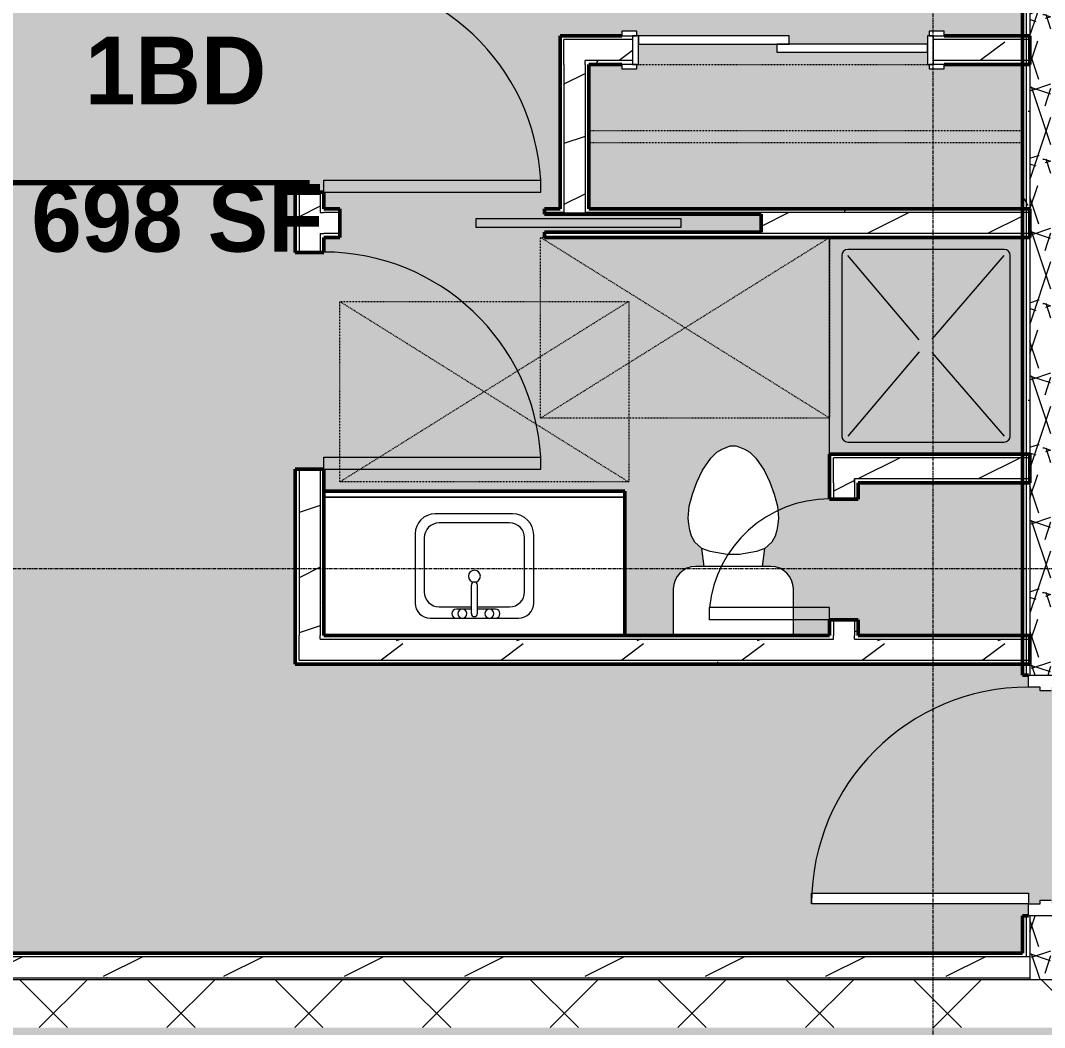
# Model space of a CAD drawing. Header units: inches. Extents: x -4292 to -464, y 9706 to 12474.
# Drawn here: x -3632.9 to -3462.8, y 11771 to 11938.3 of the extents above; entities that cross this region are included whole.
import ezdxf

# ---------------------------------------------------------------- set-up
doc = ezdxf.new("R2010")
doc.units = ezdxf.units.IN
doc.header["$MEASUREMENT"] = 0
doc.linetypes.add('Dash', pattern=[0.25, 0.125, -0.125])
doc.linetypes.add('Grid Line 1_2_', pattern=[0.875, 0.5, -0.125, 0.125, -0.125])
for name, color, linetype, lineweight in [('A-ANNO-DIMS', 211, 'Continuous', 9), ('A-ANNO-DIMS-120', 211, 'Continuous', 9), ('A-AREA-2', 130, 'Continuous', 70), ('A-AREA-IDEN', 2, 'Continuous', 9), ('A-AREA-PATT-5', 41, 'Continuous', 9), ('A-DOOR-1', 7, 'Continuous', 9), ('A-DOOR-2', 90, 'Continuous', 20), ('A-DOOR-5', 31, 'Continuous', 9), ('A-DOOR-6', 31, 'Continuous', 20), ('A-DOOR-FRAM', 31, 'Continuous', 20), ('A-DOOR-FRAM-1', 90, 'Continuous', 20), ('A-GENM-HDLN-1', 7, 'Dash', 9), ('A-WALL', 113, 'Continuous', 13), ('A-WALL-2', 250, 'Continuous', 50), ('A-WALL-3', 50, 'Continuous', 13), ('A-WALL-4', 113, 'Continuous', 50), ('A-WALL-PATT-1', 7, 'Continuous', 9), ('A-WALL-PATT-2', 55, 'Continuous', 9), ('A-WALL-PATT-5', 111, 'Continuous', 9), ('I-WALL-1', 2, 'Continuous', 50), ('P-SANR-FIXT-1', 7, 'Continuous', 9), ('Q-CASE-1', 250, 'Continuous', 50), ('Q-CASE-2', 7, 'Continuous', 9), ('Q-CASE-HDLN-1', 7, 'Dash', 9), ('S-GRID-1', 1, 'Grid Line 1_2_', 9)]:
    doc.layers.add(name, color=color, linetype=linetype, lineweight=lineweight)
doc.layers.add('A-AREA-PATT-6', color=254, linetype='Continuous', lineweight=9, transparency=1)
doc.layers.add('A-AREA-PATT-7', color=41, linetype='Continuous', lineweight=9, transparency=1)
doc.styles.add('Century Gothic_B', font='GOTHICB.TTF', dxfattribs={"height": 11.25})
doc.dimstyles.new('OD__1__Tol__', dxfattribs={"dimscale": 12, "dimtxt": 11.746893, "dimasz": 1.25, "dimexe": 0.9375, "dimexo": 0.625, "dimgap": 0.15625, "dimtad": 1, "dimdec": 0, "dimzin": 3, "dimdsep": 46, "dimlunit": 4, "dimtxsty": 'Century Gothic_B', "dimblk1": 'OBLIQUE', "dimblk2": 'OBLIQUE', "dimsah": 1, "dimcen": 0.09, "dimdle": 0.9375, "dimazin": 0, "dimtfac": 1, "dimtdec": 4, "dimtix": 1, "dimtmove": 0, "dimatfit": 3, "dimfxl": 1, "dimtvp": 1, "dimtfill": 1, "dimfrac": 2, "dimtolj": 1, "dimtzin": 0, "dimarcsym": 2})
pattern_1 = [(0, (0, 0), (38.4, 9.6), [1.584, -27.216, 1.584, -27.216, -153.6]), (0, (0, 0), (38.4, 9.6), [-57.6, 1.584, -56.016, 1.584, -27.216, -67.2]), (0, (0, 0), (38.4, 9.6), [-144, 1.584, -17.616, 1.584, -46.416]), (120, (14.4, 4.8), (-27.513844, 28.4553755), [1.584, -27.216, 1.584, -27.216, -153.6]), (120, (14.4, 4.8), (-27.513844, 28.4553755), [-57.6, 1.584, -56.016, 1.584, -27.216, -67.2]), (120, (14.4, 4.8), (-27.513844, 28.4553755), [-144, 1.584, -17.616, 1.584, -46.416]), (240, (19.2, 24), (-10.886156, -38.0553755), [1.584, -27.216, 1.584, -27.216, -153.6]), (240, (19.2, 24), (-10.886156, -38.0553755), [-57.6, 1.584, -56.016, 1.584, -27.216, -67.2]), (240, (19.2, 24), (-10.886156, -38.0553755), [-144, 1.584, -17.616, 1.584, -46.416])]
pattern_2 = [(216.87, (7.997, 19.992), (59.9755286, 39.9843071), [9.996, -89.964]), (206.565, (19.992, 13.994), (-19.991807, -19.992219), [22.352, -22.352]), (198.435, (19.992, 3.998), (-39.983821, -19.991955), [12.644, -50.576])]

# ---------------------------------------------------------------- blocks, each defined once
blk = doc.blocks.new('DIMBLOCK29-FLOOR PLAN - 1ST FLOOR')
at = {"layer": 'A-ANNO-DIMS-120', "lineweight": 50}
for p, q in [((-3736.8, 11777.18), (-3744.3, 11784.68)), ((-3736.8, 11777.18), (-3729.3, 11769.68)), ((-3736.8, 11540.8), (-3744.3, 11548.3)), ((-3736.8, 11540.8), (-3729.3, 11533.3))]:
    blk.add_line(p, q, dxfattribs=at)
at = {"layer": 'A-ANNO-DIMS-120'}
for p, q in [((-3739.91, 11777.18), (-3725.55, 11777.18)), ((-3736.8, 11777.18), (-3739.91, 11777.18)), ((-3736.8, 11540.8), (-3736.8, 11777.18)), ((-3493.56, 11540.8), (-3748.05, 11540.8)), ((-3736.8, 11540.8), (-3493.56, 11540.8))]:
    blk.add_line(p, q, dxfattribs=at)
at = {"layer": 'A-ANNO-DIMS-120', "color": 0, "insert": (-3753.09, 11633.63), "char_height": 11.25, "width": 60.8601, "attachment_point": 1, "rotation": 90, "line_spacing_factor": 0.984502, "style": 'Century Gothic_B', "bg_fill": 3, "box_fill_scale": 1.25, "bg_fill_color": 256, "bg_fill_true_color": 13158600, "bg_fill_transparency": 0}
blk.add_mtext('19\' - 8"', dxfattribs=at)
blk = doc.blocks.new('_Oblique')
at = {"color": 0, "linetype": 'ByBlock', "lineweight": -2}
blk.add_line((-0.5, -0.5), (0.5, 0.5), dxfattribs=at)
blk = doc.blocks.new('DIMBLOCK30-FLOOR PLAN - 1ST FLOOR')
at = {"layer": 'A-ANNO-DIMS-120'}
for p, q in [((-3736.8, 11777.18), (-3736.8, 12097.44)), ((-2525.91, 12086.19), (-3748.05, 12086.19)), ((-3736.8, 12086.19), (-2525.91, 12086.19)), ((-3739.91, 11777.18), (-3725.55, 11777.18)), ((-3736.8, 11777.18), (-3739.91, 11777.18))]:
    blk.add_line(p, q, dxfattribs=at)
at = {"layer": 'A-ANNO-DIMS-120', "lineweight": 50}
for p, q in [((-3736.8, 12086.19), (-3744.3, 12093.69)), ((-3736.8, 12086.19), (-3729.3, 12078.69)), ((-3736.8, 11777.18), (-3744.3, 11784.68)), ((-3736.8, 11777.18), (-3729.3, 11769.68))]:
    blk.add_line(p, q, dxfattribs=at)
at = {"layer": 'A-ANNO-DIMS-120', "color": 0, "insert": (-3753.09, 11906.32), "char_height": 11.25, "width": 60.8601, "attachment_point": 1, "rotation": 90, "line_spacing_factor": 0.984502, "style": 'Century Gothic_B', "bg_fill": 3, "box_fill_scale": 1.25, "bg_fill_color": 256, "bg_fill_true_color": 13158600, "bg_fill_transparency": 0}
blk.add_mtext('25\' - 9"', dxfattribs=at)

msp = doc.modelspace()

# ---------------------------------------------------------------- hatches: boundary and pattern name
at = {"layer": 'A-AREA-PATT-5'}
h = msp.add_hatch(color=256, dxfattribs=at)
h.paths.add_polyline_path([(-3465.52374, 11791.5394), (-3501.52374, 11791.5394), (-3501.52374, 11793.2894), (-3465.52374, 11793.2894)], flags=0)
h.paths.add_polyline_path([(-3635.27374, 11783.3644), (-3466.52374, 11783.3644), (-3466.52374, 11789.5394), (-3465.52374, 11789.5394), (-3465.52374, 11791.5394), (-3463.58624, 11791.5394), (-3463.58624, 11792.1644), (-3463.52374, 11792.1644), (-3463.5549, 11826.9144), (-3463.58624, 11826.9144), (-3463.58624, 11827.5394), (-3465.52374, 11827.5394), (-3465.52374, 11829.5394), (-3466.52374, 11829.5394), (-3466.52374, 11831.3644), (-3587.27374, 11831.3644), (-3587.27374, 11863.7394), (-3582.52374, 11863.7394), (-3582.52374, 11860.1144), (-3532.52374, 11860.1144), (-3532.52374, 11836.1144), (-3524.49996, 11836.1144), (-3524.49996, 11843.84062), (-3524.37299, 11844.80503), (-3524.00074, 11845.70373), (-3523.40857, 11846.47545), (-3522.63685, 11847.06762), (-3521.73815, 11847.43987), (-3520.69743, 11847.56684), (-3519.3854, 11847.56684), (-3519.73312, 11850.59062), (-3520.92487, 11851.59062), (-3521.49163, 11852.59062), (-3521.84943, 11854.10014), (-3521.98048, 11855.09616), (-3522.02374, 11855.59062), (-3521.84943, 11857.58301), (-3521.31149, 11859.59062), (-3520.58355, 11861.59062), (-3519.65093, 11863.59062), (-3518.2635, 11865.59062), (-3517.2635, 11866.59062), (-3516.39748, 11867.09062), (-3515.02374, 11867.59062), (-3514.02374, 11867.59062), (-3512.65, 11867.09062), (-3511.78397, 11866.59062), (-3510.78397, 11865.59062), (-3509.39654, 11863.59062), (-3508.46393, 11861.59062), (-3507.73599, 11859.59062), (-3507.19805, 11857.58301), (-3507.02374, 11855.59062), (-3507.19805, 11854.10014), (-3507.28789, 11853.59062), (-3507.55584, 11852.59062), (-3508.1226, 11851.59062), (-3509.31436, 11850.59062), (-3509.66207, 11847.56684), (-3508.27374, 11847.56684), (-3507.30932, 11847.43987), (-3506.41063, 11847.06762), (-3505.6389, 11846.47545), (-3505.04673, 11845.70373), (-3504.67448, 11844.80503), (-3504.54752, 11843.84062), (-3504.54752, 11836.1144), (-3498.52374, 11836.1144), (-3498.52374, 11838.7394), (-3493.77374, 11838.7394), (-3493.77374, 11836.1144), (-3466.52374, 11836.1144), (-3466.52374, 11861.4894), (-3493.77374, 11861.4894), (-3493.77374, 11858.7394), (-3498.52374, 11858.7394), (-3498.52374, 11866.2394), (-3466.52374, 11866.2394), (-3466.52374, 11902.2394), (-3545.89874, 11902.2394), (-3545.89874, 11903.1144), (-3509.89874, 11903.1144), (-3509.89874, 11906.1144), (-3545.89874, 11906.1144), (-3545.89874, 11906.9894), (-3543.27374, 11906.9894), (-3543.27374, 11935.7394), (-3533.02374, 11935.7394), (-3533.02374, 11936.4894), (-3530.52374, 11936.44506), (-3530.52374, 11935.7394), (-3505.27374, 11935.7394), (-3505.27374, 11934.3644), (-3482.27374, 11934.3644), (-3482.27374, 11935.7394), (-3482.02374, 11935.7394), (-3482.02374, 11936.4894), (-3479.52374, 11936.4894), (-3479.52374, 11935.7394), (-3466.52374, 11935.7394), (-3466.52374, 11976.0644), (-3546.52374, 11976.0644), (-3546.52374, 12054.0644), (-3466.52374, 12054.0644), (-3466.52374, 12080.0644), (-3582.52374, 12080.0644), (-3582.52374, 12036.4394), (-3581.77374, 12036.4394), (-3581.77374, 12033.9394), (-3582.52374, 12033.9394), (-3582.52374, 12002.6894), (-3583.89874, 12002.6894), (-3583.89874, 11973.6894), (-3582.52374, 11973.6894), (-3582.52374, 11973.4394), (-3581.77374, 11973.4394), (-3581.77374, 11970.9394), (-3582.52374, 11970.9394), (-3582.52374, 11945.7394), (-3587.27374, 11945.7394), (-3587.27374, 11962.3644), (-3623.27374, 11962.3644), (-3623.27374, 12080.0644), (-3724.97317, 12080.0644), (-3724.97317, 12063.9394), (-3742.97317, 12063.9394), (-3742.97317, 12067.9394), (-3778.97317, 12067.9394), (-3778.97317, 12063.9394), (-3796.97317, 12063.9394), (-3796.97317, 12080.0644), (-3819.32374, 12080.0644), (-3819.32374, 11839.3644), (-3744.53624, 11839.3644), (-3744.53624, 11807.3644), (-3671.02374, 11807.3644), (-3671.02374, 11815.3644), (-3635.27374, 11815.3644), (-3635.27374, 11785.3644), (-3671.02374, 11785.3644), (-3671.02374, 11783.3644), (-3670.2883, 11783.3644)], flags=0)
h.paths.add_polyline_path([(-3670.25058, 11872.78016), (-3670.84113, 11872.78016), (-3670.84113, 11873.03016), (-3673.4643, 11873.03016), (-3673.48538, 11873.28016), (-3674.41363, 11873.30222), (-3674.49958, 11873.33782), (-3674.55723, 11873.47701), (-3674.55723, 11875.3644), (-3786.19874, 11875.3644), (-3786.19874, 11911.3644), (-3773.98546, 11911.3644), (-3773.98546, 11921.81223), (-3757.48546, 11921.81223), (-3757.48546, 11911.3644), (-3745.98546, 11911.3644), (-3745.98546, 11921.81223), (-3729.48546, 11921.81223), (-3729.48546, 11911.3644), (-3717.98546, 11911.3644), (-3717.98546, 11921.81223), (-3701.48546, 11921.81223), (-3701.48546, 11911.3644), (-3689.98546, 11911.3644), (-3689.98546, 11921.81223), (-3673.48546, 11921.81223), (-3673.48546, 11911.3644), (-3661.98546, 11911.3644), (-3661.98546, 11921.81223), (-3645.48546, 11921.81223), (-3645.48546, 11911.3644), (-3635.27374, 11911.3644), (-3635.27374, 11875.3644), (-3650.55723, 11875.3644), (-3650.55723, 11873.47701), (-3650.75408, 11873.28016), (-3651.65018, 11873.28016), (-3651.65018, 11873.03016), (-3655.41481, 11873.03016), (-3655.41481, 11872.78016), (-3657.31624, 11872.78016), (-3657.31624, 11873.03016), (-3666.70727, 11873.03016), (-3666.73063, 11872.78016), (-3667.29782, 11872.78016), (-3667.29782, 11873.03016), (-3667.88837, 11873.03016), (-3667.88837, 11872.78016), (-3668.47892, 11872.78016), (-3668.47892, 11873.03016), (-3669.06947, 11873.03016), (-3669.06947, 11872.78016), (-3669.66002, 11872.78016), (-3669.66002, 11873.03016), (-3670.25058, 11873.03016)], flags=0)
h.paths.add_polyline_path([(-3583.14874, 11899.7394), (-3587.27374, 11899.7394), (-3587.27374, 11909.7394), (-3582.52374, 11909.7394), (-3582.52374, 11906.9894), (-3579.89874, 11906.9894), (-3579.89874, 11902.2394), (-3582.52374, 11902.2394), (-3582.52374, 11899.7394)], flags=0)
h.paths.add_polyline_path([(-3531.27374, 11906.9894), (-3466.52374, 11906.9894), (-3466.52374, 11930.9894), (-3479.52374, 11930.9894), (-3479.52374, 11930.2394), (-3482.02374, 11930.2394), (-3482.02374, 11930.9894), (-3482.27374, 11930.9894), (-3482.27374, 11932.9894), (-3507.27374, 11932.9894), (-3507.27374, 11934.3644), (-3530.27374, 11934.3644), (-3530.27374, 11930.9894), (-3530.52374, 11930.9894), (-3530.52374, 11930.2394), (-3533.02374, 11930.2394), (-3533.02374, 11930.9894), (-3538.52374, 11930.9894), (-3538.52374, 11906.9894), (-3533.02374, 11906.9894)], flags=0)
h.paths.add_polyline_path([(-3485.02374, 11956.13256), (-3485.02374, 11974.13256), (-3467.02374, 11974.13256), (-3467.02374, 11956.13256), (-3477.64409, 11956.13256)], flags=0)
h.paths.add_polyline_path([(-3618.52374, 11967.1144), (-3587.27374, 11967.1144), (-3587.27374, 11970.9394), (-3588.02374, 11970.9394), (-3588.02374, 11973.4394), (-3587.27374, 11973.4394), (-3587.27374, 11973.6894), (-3585.27374, 11973.6894), (-3585.27374, 12004.6894), (-3583.89874, 12004.6894), (-3583.89874, 12033.6894), (-3587.27374, 12033.6894), (-3587.27374, 12033.9394), (-3588.02374, 12033.9394), (-3588.02374, 12036.4394), (-3587.27374, 12036.4394), (-3587.27374, 12045.3144), (-3587.89874, 12045.3144), (-3587.89874, 12050.0644), (-3587.27374, 12050.0644), (-3587.27374, 12080.0644), (-3618.52374, 12080.0644), (-3618.52374, 12050.0644), (-3617.89874, 12050.0644), (-3617.89874, 12045.3144), (-3618.52374, 12045.3144), (-3618.52374, 11981.02522)], flags=0)
h.paths.add_polyline_path([(-3606.56098, 11975.1894), (-3614.02374, 11975.1894), (-3614.02374, 12000.1894), (-3588.02374, 12000.1894), (-3588.02374, 11975.1894), (-3588.35913, 11975.1894)], flags=0)
h.paths.add_polyline_path([(-3780.54611, 11979.6644), (-3806.48344, 11979.6644), (-3806.48344, 12014.6644), (-3800.48344, 12014.6644), (-3800.48344, 12015.6644), (-3728.48344, 12015.6644), (-3728.48344, 12014.6644), (-3722.48344, 12014.6644), (-3722.48344, 11979.6644)], flags=0)
h.paths.add_polyline_path([(-3677.48344, 12018.9894), (-3712.48344, 12018.9894), (-3712.48344, 12024.9894), (-3713.48344, 12024.9894), (-3713.48344, 12060.9894), (-3712.48344, 12060.9894), (-3712.48344, 12066.9894), (-3677.48344, 12066.9894), (-3677.48344, 12031.21296)], flags=0)
h.paths.add_polyline_path([(-3598.78145, 12052.59994), (-3599.23944, 12052.59994), (-3599.23944, 12053.09994), (-3615.51073, 12053.09994), (-3615.5482, 12052.59994), (-3616.23518, 12052.59994), (-3616.23518, 12053.09994), (-3617.24796, 12053.09994), (-3617.24796, 12078.34994), (-3589.24796, 12078.34994), (-3589.24796, 12053.09994), (-3598.75647, 12053.09994), (-3598.75647, 12052.59994)], flags=0)
h.paths.add_polyline_path([(-3467.02374, 12058.0644), (-3485.02374, 12058.0644), (-3485.02374, 12076.0644), (-3467.02374, 12076.0644)], flags=0)
at = {"layer": 'A-AREA-PATT-6'}
h = msp.add_hatch(color=256, dxfattribs=at)
h.paths.add_polyline_path([(-3449.77267, 11546.9894), (-3212.37374, 11546.9894), (-3212.37374, 11770.9894), (-3756.91124, 11770.9894), (-3756.91124, 11826.9894), (-3819.32374, 11826.9894), (-3819.32374, 11824.9894), (-3787.19874, 11824.9894), (-3787.19874, 11823.2394), (-3819.32374, 11823.2394), (-3819.32374, 11551.3644), (-3479.87374, 11551.3644), (-3479.87374, 11546.9894), (-3477.33713, 11546.9894)], flags=0)
h.paths.add_polyline_path([(-3821.84717, 11567.5394), (-3821.84717, 11759.7894), (-3823.32374, 11759.7894), (-3823.32374, 11567.7894), (-3822.19874, 11567.7894), (-3822.19874, 11567.5394)], flags=0)
h.paths.add_polyline_path([(-3823.19874, 11824.9894), (-3820.93344, 11824.9894), (-3820.93344, 11826.9894), (-3823.19874, 11826.9894)], flags=0)
h.paths.add_polyline_path([(-3822.82374, 11786.9894), (-3820.93344, 11786.9894), (-3820.93344, 11823.2394), (-3823.19874, 11823.2394), (-3823.19874, 11824.9894), (-3823.32374, 11824.9894), (-3823.32374, 11788.9894), (-3823.19874, 11788.9894), (-3823.19874, 11786.9894)], flags=0)
h.paths.add_polyline_path([(-3824.32374, 11788.9894), (-3824.32361, 11788.9894), (-3824.32374, 11821.61802), (-3826.51124, 11823.37258), (-3826.51124, 11789.6144), (-3825.13624, 11789.6144), (-3825.13624, 11788.9894), (-3824.43311, 11788.9894)], flags=0)
at = {"layer": 'A-AREA-PATT-7'}
msp.add_hatch(color=256, dxfattribs=at).paths.add_polyline_path([(-3139.12374, 11535.7144), (-3139.12374, 11648.9894), (-2919.32374, 11648.9894), (-2919.32374, 11649.9894), (-2778.92374, 11649.9894), (-2778.92374, 11628.3894), (-2758.72374, 11628.3894), (-2758.72374, 11629.1394), (-2756.72374, 11629.1394), (-2756.72374, 11627.2019), (-2756.09874, 11627.2019), (-2756.09874, 11625.3894), (-2721.34874, 11625.3894), (-2721.34874, 11627.2019), (-2720.72374, 11627.2019), (-2720.72374, 11629.1394), (-2718.72374, 11629.1394), (-2718.72374, 11628.3894), (-2710.72374, 11628.3894), (-2710.72374, 11629.1394), (-2708.72374, 11629.1394), (-2708.72374, 11627.2019), (-2708.09874, 11627.2019), (-2708.09874, 11625.3894), (-2673.34874, 11625.3894), (-2673.34874, 11627.2019), (-2672.72374, 11627.2019), (-2672.72374, 11629.1394), (-2670.72374, 11629.1394), (-2670.72374, 11628.3894), (-2650.52374, 11628.3894), (-2650.52374, 11649.9894), (-2510.12374, 11649.9894), (-2510.12374, 11649.69255), (-2504.27527, 11643.84408), (-2502.86105, 11645.25829), (-2501.49103, 11643.88828), (-2501.04909, 11644.33022), (-2499.76746, 11643.04859), (-2475.1955, 11667.62055), (-2476.47713, 11668.90218), (-2476.03519, 11669.34412), (-2477.40521, 11670.71414), (-2475.99099, 11672.12835), (-2475.46066, 11671.59802), (-2464.14696, 11682.91173), (-2475.72583, 11694.4906), (-2476.25616, 11693.96027), (-2477.67037, 11695.37449), (-2476.30035, 11696.74451), (-2476.7423, 11697.18645), (-2475.46066, 11698.46808), (-2500.03262, 11723.04004), (-2501.31426, 11721.75841), (-2501.7562, 11722.20035), (-2503.12622, 11720.83033), (-2504.54043, 11722.24455), (-2517.99558, 11708.7894), (-2522.23822, 11708.7894), (-2522.94874, 11708.07888), (-2522.94874, 11708.7894), (-2640.92374, 11708.7894), (-2640.92374, 11721.7894), (-2641.67374, 11721.7894), (-2641.67374, 11723.7894), (-2639.73624, 11723.7894), (-2639.73624, 11724.4144), (-2637.92374, 11724.4144), (-2637.92374, 11759.1644), (-2639.73624, 11759.1644), (-2639.73624, 11759.7894), (-2641.67374, 11759.7894), (-2641.67374, 11761.7894), (-2640.92374, 11761.7894), (-2640.92374, 11852.4144), (-2650.21046, 11852.4144), (-2650.21046, 11858.0394), (-2652.21046, 11858.0394), (-2652.21046, 11858.6019), (-2688.21046, 11858.6019), (-2688.21046, 11858.0394), (-2690.21046, 11858.0394), (-2690.21046, 11852.4144), (-2698.69874, 11852.4144), (-2698.69874, 11715.9894), (-2754.69874, 11715.9894), (-2754.69874, 11715.2394), (-2756.69874, 11715.2394), (-2756.69874, 11717.1769), (-2757.32374, 11717.1769), (-2757.32374, 11718.9894), (-2792.07374, 11718.9894), (-2792.07374, 11717.1769), (-2792.69874, 11717.1769), (-2792.69874, 11715.2394), (-2794.69874, 11715.2394), (-2794.69874, 11715.9894), (-3072.92374, 11715.9894), (-3072.92374, 11737.5894), (-3093.12374, 11737.5894), (-3093.12374, 11737.8394), (-3095.12374, 11737.8394), (-3095.12374, 11739.7769), (-3095.74874, 11739.7769), (-3095.74874, 11740.5894), (-3130.49874, 11740.58609), (-3130.49874, 11739.7769), (-3131.12374, 11739.7769), (-3131.12374, 11737.8394), (-3133.12374, 11737.8394), (-3133.12374, 11737.5894), (-3140.12374, 11737.5894), (-3140.12374, 11834.1519), (-3246.26967, 11834.1519), (-3246.26967, 11858.1519), (-3261.24874, 11858.1519), (-3261.24874, 11857.4019), (-3263.24874, 11857.4019), (-3263.24874, 11859.3394), (-3263.87374, 11859.3394), (-3263.87374, 11861.1519), (-3298.62374, 11861.1519), (-3298.62374, 11859.3394), (-3299.24874, 11859.3394), (-3299.24874, 11857.4019), (-3301.24874, 11857.4019), (-3301.24874, 11834.1519), (-3460.52374, 11834.1519), (-3460.52374, 11829.5394), (-3459.77374, 11829.5394), (-3459.77374, 11827.5394), (-3461.71124, 11827.5394), (-3461.71124, 11826.9144), (-3463.52374, 11826.9144), (-3463.52374, 11792.1644), (-3461.71124, 11792.1644), (-3461.71124, 11791.5394), (-3459.77374, 11791.5394), (-3459.77374, 11789.5394), (-3460.52374, 11789.5394), (-3460.52374, 11783.3644), (-3199.99874, 11783.3644), (-3199.99874, 11535.7144), (-3140.12374, 11535.7144)], flags=0)
at = {"layer": 'A-WALL-PATT-5'}
h = msp.add_hatch(dxfattribs=at)
h.set_pattern_fill('FP_3', color=256, style=0, pattern_type=2)
h.set_pattern_definition(pattern_1)
h.paths.add_polyline_path([(-3465.89874, 11783.3644), (-3465.89874, 11789.5394), (-3466.52374, 11789.5394), (-3466.52374, 11783.3644)], flags=0)
h.paths.add_polyline_path([(-3466.52374, 11829.5394), (-3465.89874, 11829.5394), (-3465.89874, 11831.9894), (-3466.52374, 11831.9894)], flags=0)
h.paths.add_polyline_path([(-3465.89874, 11832.05645), (-3465.89874, 12080.6894), (-3466.52374, 12080.6894), (-3466.51731, 11832.12281)], flags=0)
h = msp.add_hatch(dxfattribs=at)
h.set_pattern_fill('FP_3', color=256, style=0, pattern_type=2)
h.set_pattern_definition(pattern_1)
h.paths.add_polyline_path([(-3465.89874, 11782.7394), (-3465.27374, 11782.7394), (-3465.27374, 11789.5394), (-3465.89874, 11789.5394), (-3465.89874, 11783.3644)], flags=0)
h.paths.add_polyline_path([(-3465.27374, 11831.9894), (-3465.27374, 12080.6894), (-3465.89874, 12080.6894), (-3465.89874, 11832.05645), (-3465.27984, 11831.99005)], flags=0)
h.paths.add_polyline_path([(-3465.27374, 11829.5394), (-3465.27983, 11831.9894), (-3465.89874, 11831.9894), (-3465.89874, 11829.5394), (-3465.52374, 11829.5394)], flags=0)
h = msp.add_hatch(dxfattribs=at)
h.set_pattern_fill('FP_38', color=256, style=0, pattern_type=2)
h.set_pattern_definition([(161.57, (0.6, 0.6), (-4.80033747, -0.00041462), [0, -34.152, 3.792, 0]), (18.43, (-0.6, 0.6), (-4.80033747, 0.00041462), [0, -34.152, 3.792, 0]), (108.43, (0.6, 0.6), (2.39913218, -12.00105099), [11.382, -26.562]), (71.57, (-0.6, 0.6), (2.39913218, 12.00105099), [11.382, -26.562])])
h.paths.add_polyline_path([(-3465.27374, 11778.9894), (-3461.77374, 11778.9894), (-3461.77374, 11789.5394), (-3465.27374, 11789.5394), (-3465.27374, 11779.10167)], flags=0)
h.paths.add_polyline_path([(-3465.27374, 11829.5394), (-3461.77374, 11829.5394), (-3461.77374, 12080.6894), (-3465.27374, 12080.6894), (-3465.27374, 11844.3814)], flags=0)
h = msp.add_hatch(dxfattribs=at)
h.set_pattern_fill('FP_7', color=256, style=0, pattern_type=2)
h.set_pattern_definition(pattern_2)
h.paths.add_polyline_path([(-3339.51486, 11779.2394), (-3200.62374, 11779.2394), (-3200.62374, 11782.7394), (-3461.77374, 11782.7394), (-3461.77374, 11779.2394), (-3449.77267, 11779.2394)], flags=0)
h.paths.add_polyline_path([(-3465.27374, 11779.2394), (-3465.27374, 11782.7394), (-3745.16124, 11782.73799), (-3745.16124, 11779.2394), (-3469.56749, 11779.2394)], flags=0)
h = msp.add_hatch(dxfattribs=at)
h.set_pattern_fill('FP_3', color=256, style=0, pattern_type=2)
h.set_pattern_definition(pattern_1)
h.paths.add_polyline_path([(-3199.99874, 11782.7394), (-3199.99874, 11783.3644), (-3461.14874, 11783.3644), (-3461.14874, 11782.7394), (-3200.62374, 11782.7394)], flags=0)
h.paths.add_polyline_path([(-3560.03049, 11782.7394), (-3465.89874, 11782.7394), (-3465.89874, 11783.3644), (-3744.53624, 11783.3644), (-3744.53624, 11782.7394), (-3615.15939, 11782.7394)], flags=0)
h = msp.add_hatch(dxfattribs=at)
h.set_pattern_fill('FP_33', color=256, style=0, pattern_type=2)
h.set_pattern_definition([(45, (0, 0), (-10.606602, 10.606602), []), (135, (0, 0), (-10.606602, -10.606602), [])])
h.paths.add_polyline_path([(-3449.77267, 11770.9894), (-3204.37374, 11770.9894), (-3204.37374, 11778.9894), (-3748.91124, 11778.9894), (-3748.91124, 11770.9894), (-3560.03049, 11770.9894)], flags=0)

# ---------------------------------------------------------------- linework, layer by layer
at = {"layer": 'A-WALL'}
for p, q in [((-3465.89874, 12080.6894), (-3465.89874, 11829.5394)), ((-3465.27374, 12080.6894), (-3465.27374, 11829.5394)), ((-3465.89874, 11789.5394), (-3465.89874, 11782.7394)), ((-3465.27374, 11789.5394), (-3465.27374, 11778.9894)), ((-3465.27374, 11782.7394), (-3744.53624, 11782.7394)), ((-3748.66124, 11779.2394), (-3465.27374, 11779.2394)), ((-3748.91124, 11778.9894), (-3204.37374, 11778.9894))]:
    msp.add_line(p, q, dxfattribs=at)
at = {"layer": 'A-WALL-4'}
msp.add_line((-3466.52374, 11783.3644), (-3744.53624, 11783.3644), dxfattribs=at)
at = {"layer": 'I-WALL-1'}
for p, q in [((-3466.52374, 12080.6894), (-3466.52374, 11829.5394)), ((-3466.52374, 11829.5394), (-3465.52374, 11829.5394)), ((-3465.52374, 11789.5394), (-3466.52374, 11789.5394)), ((-3466.52374, 11789.5394), (-3466.52374, 11783.3644))]:
    msp.add_line(p, q, dxfattribs=at)

# ---------------------------------------------------------------- texts
at = {"layer": 'A-AREA-IDEN', "char_height": 11.25, "attachment_point": 1, "style": 'Century Gothic_B'}
for s, insert, width in [('1BD', (-3622.19191, 11935.58216), 35.98125), ('698 SF', (-3631.09742, 11911.12454), 57.57)]:
    msp.add_mtext(s, dxfattribs=dict(at, insert=insert, width=width))

# ---------------------------------------------------------------- next in the draw order: dimensions: what is measured, and where the dimension line sits
at = {"layer": 'A-ANNO-DIMS'}
dim = msp.add_linear_dim(base=(-3736.79949, 11777.1769), p1=(-3486.06124, 11540.8019), p2=(-3747.40609, 11777.1769), angle=90, dimstyle='OD__1__Tol__', override={"dimpost": '<>', "dimfxl": 352.3837}, dxfattribs=at)
dim.commit()
dim.dimension.update_dxf_attribs({"geometry": 'DIMBLOCK29-FLOOR PLAN - 1ST FLOOR', "text_midpoint": (-3744.58246, 11658.9894)})

# ---------------------------------------------------------------- next in the draw order: dimensions: what is measured, and where the dimension line sits
dim = msp.add_linear_dim(base=(-3736.79949, 12086.1894), p1=(-3747.40609, 11777.1769), p2=(-2518.41124, 12086.1894), angle=90, dimstyle='OD__1__Tol__', override={"dimpost": '<>', "dimfxl": 1267.247833}, dxfattribs=at)
dim.commit()
dim.dimension.update_dxf_attribs({"geometry": 'DIMBLOCK30-FLOOR PLAN - 1ST FLOOR', "text_midpoint": (-3744.58246, 11931.68315)})

# ---------------------------------------------------------------- next in the draw order: hatches: boundary and pattern name
at = {"layer": 'A-WALL-PATT-1'}
h = msp.add_hatch(dxfattribs=at)
h.set_pattern_fill('FP_3', color=256, style=0, pattern_type=2)
h.set_pattern_definition(pattern_1)
h.paths.add_polyline_path([(-3586.64874, 11831.9894), (-3586.64874, 11863.7394), (-3587.27374, 11863.7394), (-3587.27374, 11831.9894)], flags=0)
h.paths.add_polyline_path([(-3587.27374, 11899.7394), (-3586.64874, 11899.7394), (-3586.64874, 11909.7394), (-3587.27374, 11909.7394), (-3587.27374, 11902.8644)], flags=0)
h.paths.add_polyline_path([(-3586.64874, 11945.7394), (-3586.64874, 11962.9894), (-3587.27374, 11962.9894), (-3587.27374, 11945.7394)], flags=0)
h.paths.add_polyline_path([(-3586.64874, 11966.4894), (-3586.64874, 11972.6894), (-3587.27374, 11972.6894), (-3587.27374, 11966.4894)], flags=0)
h.paths.add_polyline_path([(-3587.27374, 12034.6894), (-3586.64874, 12034.6894), (-3586.64874, 12045.9394), (-3587.27374, 12045.9394), (-3587.27374, 12036.4394)], flags=0)
h.paths.add_polyline_path([(-3587.27374, 12049.4394), (-3586.64874, 12049.4394), (-3586.66149, 12080.0644), (-3587.27374, 12080.0644), (-3587.27374, 12050.0644)], flags=0)
h = msp.add_hatch(dxfattribs=at)
h.set_pattern_fill('FP_3', color=256, style=0, pattern_type=2)
h.set_pattern_definition(pattern_1)
h.paths.add_polyline_path([(-3582.52374, 11836.1144), (-3582.52374, 11863.7394), (-3583.14874, 11863.7394), (-3583.14874, 11836.1144)], flags=0)
h.paths.add_polyline_path([(-3583.14874, 11899.7394), (-3582.52374, 11899.7394), (-3582.52374, 11902.8644), (-3583.14874, 11902.8644), (-3583.14874, 11902.03106)], flags=0)
h.paths.add_polyline_path([(-3582.52374, 11906.3644), (-3582.52374, 11909.7394), (-3583.14874, 11909.7394), (-3583.14874, 11906.3644)], flags=0)
h.paths.add_polyline_path([(-3582.52374, 11945.7394), (-3582.52374, 11972.6894), (-3583.14874, 11972.6894), (-3583.14874, 11945.7394)], flags=0)
h.paths.add_polyline_path([(-3582.52374, 12034.6894), (-3582.52374, 12080.0644), (-3583.14874, 12080.0644), (-3583.14874, 12034.6894)], flags=0)
h = msp.add_hatch(dxfattribs=at)
h.set_pattern_fill('FP_3', color=256, style=0, pattern_type=2)
h.set_pattern_definition(pattern_1)
h.paths.add_polyline_path([(-3538.52374, 11930.9894), (-3531.27374, 11930.9894), (-3531.27374, 11931.6144), (-3539.14874, 11931.6144), (-3539.14874, 11930.9894)], flags=0)
h.paths.add_polyline_path([(-3466.52374, 11930.9894), (-3466.52374, 11931.6144), (-3481.27374, 11931.6144), (-3481.27374, 11930.9894), (-3477.33713, 11930.9894)], flags=0)
h = msp.add_hatch(dxfattribs=at)
h.set_pattern_fill('FP_3', color=256, style=0, pattern_type=2)
h.set_pattern_definition(pattern_1)
h.paths.add_polyline_path([(-3579.89874, 11906.3644), (-3579.89874, 11906.9894), (-3582.52374, 11906.9894), (-3582.52374, 11906.3644)], flags=0)
h.paths.add_polyline_path([(-3539.14874, 11906.3644), (-3466.52374, 11906.37506), (-3466.52374, 11906.9894), (-3539.14874, 11906.9894), (-3539.14874, 11906.65859)], flags=0)
h.paths.add_polyline_path([(-3545.89874, 11906.3644), (-3542.64874, 11906.3644), (-3542.64874, 11906.9894), (-3545.89874, 11906.9894), (-3545.89874, 11906.65859)], flags=0)
h = msp.add_hatch(dxfattribs=at)
h.set_pattern_fill('FP_3', color=256, style=0, pattern_type=2)
h.set_pattern_definition(pattern_1)
h.paths.add_polyline_path([(-3493.77374, 11836.1144), (-3493.77374, 11838.7394), (-3494.39874, 11838.7394), (-3494.39874, 11836.1144)], flags=0)
h.paths.add_polyline_path([(-3493.77374, 11858.7394), (-3493.77374, 11861.4894), (-3494.39874, 11861.4894), (-3494.39874, 11858.7394)], flags=0)
h = msp.add_hatch(dxfattribs=at)
h.set_pattern_fill('FP_3', color=256, style=0, pattern_type=2)
h.set_pattern_definition(pattern_1)
h.paths.add_polyline_path([(-3494.39874, 11835.4894), (-3466.52374, 11835.51681), (-3466.52374, 11836.1144), (-3494.39874, 11836.1144)], flags=0)
h.paths.add_polyline_path([(-3582.52374, 11835.4894), (-3497.89874, 11835.4894), (-3497.89874, 11836.1144), (-3583.14874, 11836.1144), (-3583.14874, 11835.4894)], flags=0)
h = msp.add_hatch(dxfattribs=at)
h.set_pattern_fill('FP_3', color=256, style=0, pattern_type=2)
h.set_pattern_definition(pattern_1)
h.paths.add_polyline_path([(-3532.46603, 11831.3644), (-3466.52374, 11831.37083), (-3466.52374, 11831.9894), (-3587.27374, 11831.9894), (-3587.27374, 11831.3644), (-3532.52374, 11831.3644)], flags=0)
at = {"layer": 'A-WALL-PATT-2'}
h = msp.add_hatch(dxfattribs=at)
h.set_pattern_fill('FP_7', color=256, style=0, pattern_type=2)
h.set_pattern_definition(pattern_2)
h.paths.add_polyline_path([(-3583.14874, 11835.4894), (-3583.14874, 11863.7394), (-3586.64874, 11863.7394), (-3586.64874, 11835.4894)], flags=0)
h.paths.add_polyline_path([(-3586.64874, 11899.7394), (-3583.14874, 11899.7394), (-3583.14874, 11909.7394), (-3586.64874, 11909.7394)], flags=0)
h.paths.add_polyline_path([(-3583.14874, 11945.7394), (-3583.14874, 11972.6894), (-3586.64874, 11972.6894), (-3586.64874, 11945.7394)], flags=0)
h.paths.add_polyline_path([(-3586.64874, 12034.6894), (-3583.14874, 12034.6894), (-3583.14874, 12080.6894), (-3586.64874, 12080.6894), (-3586.64874, 12045.9394)], flags=0)
h = msp.add_hatch(dxfattribs=at)
h.set_pattern_fill('FP_7', color=256, style=0, pattern_type=2)
h.set_pattern_definition(pattern_2)
h.paths.add_polyline_path([(-3531.27374, 11931.6144), (-3531.27374, 11935.1144), (-3542.64874, 11935.1144), (-3542.64874, 11931.6144), (-3539.14874, 11931.6144)], flags=0)
h.paths.add_polyline_path([(-3481.27374, 11931.6144), (-3466.52374, 11931.6144), (-3466.52374, 11935.1144), (-3481.27374, 11935.1144)], flags=0)
h = msp.add_hatch(dxfattribs=at)
h.set_pattern_fill('FP_7', color=256, style=0, pattern_type=2)
h.set_pattern_definition(pattern_2)
h.paths.add_polyline_path([(-3542.64874, 11906.3644), (-3539.14874, 11906.3644), (-3539.14874, 11931.6144), (-3542.64874, 11931.6144), (-3542.64874, 11906.65859)], flags=0)
h = msp.add_hatch(dxfattribs=at)
h.set_pattern_fill('FP_7', color=256, style=0, pattern_type=2)
h.set_pattern_definition(pattern_2)
h.paths.add_polyline_path([(-3583.14874, 11902.8644), (-3579.89874, 11902.8644), (-3579.89874, 11906.3644), (-3583.14874, 11906.3644)], flags=0)
h.paths.add_polyline_path([(-3466.52374, 11902.8644), (-3466.52374, 11906.3644), (-3545.89874, 11906.3644), (-3545.89874, 11906.1144), (-3509.89874, 11906.1144), (-3509.89874, 11903.1144), (-3545.89874, 11903.1144), (-3545.89874, 11902.8644), (-3477.33713, 11902.8644)], flags=0)
h = msp.add_hatch(dxfattribs=at)
h.set_pattern_fill('FP_7', color=256, style=0, pattern_type=2)
h.set_pattern_definition(pattern_2)
h.paths.add_polyline_path([(-3494.39874, 11862.1144), (-3466.52374, 11862.1144), (-3466.52374, 11865.6144), (-3497.89874, 11865.6144), (-3497.89874, 11862.1144)], flags=0)
h = msp.add_hatch(dxfattribs=at)
h.set_pattern_fill('FP_7', color=256, style=0, pattern_type=2)
h.set_pattern_definition(pattern_2)
h.paths.add_polyline_path([(-3497.89874, 11835.4894), (-3494.39874, 11835.4894), (-3494.39874, 11838.7394), (-3497.89874, 11838.7394), (-3497.89874, 11835.91)], flags=0)
h.paths.add_polyline_path([(-3497.89874, 11858.7394), (-3494.39874, 11858.7394), (-3494.39874, 11862.1144), (-3497.89874, 11862.1144), (-3497.89874, 11861.4894)], flags=0)
h = msp.add_hatch(dxfattribs=at)
h.set_pattern_fill('FP_7', color=256, style=0, pattern_type=2)
h.set_pattern_definition(pattern_2)
h.paths.add_polyline_path([(-3477.33713, 11831.9894), (-3465.27374, 11831.9894), (-3466.52374, 11832.13961), (-3466.52374, 11835.4894), (-3586.64874, 11835.46355), (-3586.64874, 11831.9894), (-3504.90158, 11831.9894)], flags=0)

# ---------------------------------------------------------------- next in the draw order: linework, layer by layer
at = {"layer": 'A-AREA-2'}
msp.add_line((-3635.27374, 11911.3644), (-3584.89874, 11911.3644), dxfattribs=at)
at = {"layer": 'A-DOOR-1'}
for p, q in [((-3530.52374, 11936.4894), (-3533.02374, 11936.4894)), ((-3533.02374, 11936.4894), (-3533.02374, 11935.7394)), ((-3533.02374, 11935.7394), (-3530.52374, 11935.7394)), ((-3530.52374, 11935.7394), (-3530.52374, 11936.4894)), ((-3479.52374, 11936.4894), (-3482.02374, 11936.4894)), ((-3482.02374, 11936.4894), (-3482.02374, 11935.7394)), ((-3482.02374, 11935.7394), (-3479.52374, 11935.7394)), ((-3479.52374, 11935.7394), (-3479.52374, 11936.4894)), ((-3530.52374, 11930.9894), (-3533.02374, 11930.9894)), ((-3533.02374, 11930.9894), (-3533.02374, 11930.2394)), ((-3530.52374, 11930.2394), (-3530.52374, 11930.9894)), ((-3479.52374, 11930.9894), (-3482.02374, 11930.9894)), ((-3482.02374, 11930.9894), (-3482.02374, 11930.2394)), ((-3479.52374, 11930.2394), (-3479.52374, 11930.9894)), ((-3533.02374, 11930.2394), (-3530.52374, 11930.2394)), ((-3482.02374, 11930.2394), (-3479.52374, 11930.2394))]:
    msp.add_line(p, q, dxfattribs=at)
for centre, radius, start, end in [((-3582.52374, 11909.7394), 36.06659, 3.1788522, 90), ((-3582.52374, 11863.7394), 36.06659, 3.1788522, 90), ((-3498.52374, 11838.7394), 20.06659, 90, 174.2799391)]:
    msp.add_arc(centre, radius, start, end, dxfattribs=at)
at = {"layer": 'A-DOOR-2'}
for p, q in [((-3505.27374, 11935.7394), (-3530.27374, 11935.7394)), ((-3530.27374, 11935.7394), (-3530.27374, 11934.3644)), ((-3505.27374, 11934.3644), (-3505.27374, 11935.7394)), ((-3530.27374, 11934.3644), (-3505.27374, 11934.3644)), ((-3482.27374, 11934.3644), (-3507.27374, 11934.3644)), ((-3507.27374, 11934.3644), (-3507.27374, 11932.9894)), ((-3482.27374, 11932.9894), (-3482.27374, 11934.3644)), ((-3507.27374, 11932.9894), (-3482.27374, 11932.9894)), ((-3582.52374, 11911.7394), (-3546.51264, 11911.7394)), ((-3582.52374, 11909.7394), (-3582.52374, 11911.7394)), ((-3546.51264, 11909.7394), (-3546.51264, 11911.7394)), ((-3582.52374, 11909.7394), (-3546.51264, 11909.7394)), ((-3557.23207, 11903.8644), (-3557.23207, 11905.3644)), ((-3557.23207, 11905.3644), (-3523.23207, 11905.3644)), ((-3523.23207, 11905.3644), (-3523.23207, 11903.8644)), ((-3523.23207, 11903.8644), (-3557.23207, 11903.8644)), ((-3582.52374, 11865.7394), (-3546.51264, 11865.7394)), ((-3582.52374, 11863.7394), (-3582.52374, 11865.7394)), ((-3546.51264, 11863.7394), (-3546.51264, 11865.7394)), ((-3582.52374, 11863.7394), (-3546.51264, 11863.7394)), ((-3498.52374, 11840.7394), (-3518.49041, 11840.7394)), ((-3518.49041, 11838.7394), (-3518.49041, 11840.7394)), ((-3498.52374, 11838.7394), (-3498.52374, 11840.7394)), ((-3498.52374, 11838.7394), (-3518.49041, 11838.7394))]:
    msp.add_line(p, q, dxfattribs=at)
at = {"layer": 'A-DOOR-5'}
msp.add_arc((-3465.52374, 11791.5394), 36, 90, 180, dxfattribs=at)
at = {"layer": 'A-DOOR-6'}
for p, q in [((-3501.52374, 11793.2894), (-3465.52374, 11793.2894)), ((-3501.52374, 11791.5394), (-3501.52374, 11793.2894)), ((-3465.52374, 11793.2894), (-3465.52374, 11791.5394)), ((-3465.52374, 11791.5394), (-3501.52374, 11791.5394))]:
    msp.add_line(p, q, dxfattribs=at)
at = {"layer": 'A-DOOR-FRAM'}
for p, q in [((-3465.52374, 11829.5394), (-3459.77374, 11829.5394)), ((-3465.52374, 11827.5394), (-3465.52374, 11829.5394)), ((-3463.58624, 11827.5394), (-3465.52374, 11827.5394)), ((-3463.58624, 11826.9144), (-3463.58624, 11827.5394)), ((-3461.71124, 11826.9144), (-3463.58624, 11826.9144)), ((-3465.52374, 11789.5394), (-3465.52374, 11791.5394)), ((-3465.52374, 11791.5394), (-3463.58624, 11791.5394)), ((-3463.58624, 11792.1644), (-3461.71124, 11792.1644)), ((-3463.58624, 11791.5394), (-3463.58624, 11792.1644)), ((-3459.77374, 11789.5394), (-3465.52374, 11789.5394))]:
    msp.add_line(p, q, dxfattribs=at)
at = {"layer": 'A-DOOR-FRAM-1'}
for p, q in [((-3530.27374, 11935.7394), (-3531.27374, 11935.7394)), ((-3531.27374, 11935.7394), (-3531.27374, 11930.9894)), ((-3530.27374, 11930.9894), (-3530.27374, 11935.7394)), ((-3482.27374, 11935.7394), (-3482.27374, 11930.9894)), ((-3481.27374, 11935.7394), (-3482.27374, 11935.7394)), ((-3481.27374, 11930.9894), (-3481.27374, 11935.7394)), ((-3531.27374, 11930.9894), (-3530.27374, 11930.9894)), ((-3482.27374, 11930.9894), (-3481.27374, 11930.9894))]:
    msp.add_line(p, q, dxfattribs=at)
at = {"layer": 'A-GENM-HDLN-1'}
for p, q in [((-3546.52374, 11902.2394), (-3498.52374, 11872.2394)), ((-3546.52374, 11872.2394), (-3498.52374, 11902.2394)), ((-3546.52374, 11902.2394), (-3545.89874, 11902.2394)), ((-3546.52374, 11872.2394), (-3546.52374, 11902.2394)), ((-3498.52374, 11902.2394), (-3498.52374, 11872.2394)), ((-3579.89874, 11891.6144), (-3531.89874, 11861.6144)), ((-3579.89874, 11861.6144), (-3531.89874, 11891.6144)), ((-3579.89874, 11891.6144), (-3531.89874, 11891.6144)), ((-3579.89874, 11861.6144), (-3579.89874, 11891.6144)), ((-3531.89874, 11891.6144), (-3531.89874, 11861.6144)), ((-3498.52374, 11872.2394), (-3546.52374, 11872.2394)), ((-3531.89874, 11861.6144), (-3579.89874, 11861.6144))]:
    msp.add_line(p, q, dxfattribs=at)
at = {"layer": 'A-WALL-2'}
for p, q in [((-3533.02374, 11935.7394), (-3543.27374, 11935.7394)), ((-3543.27374, 11935.7394), (-3543.27374, 11935.1144)), ((-3465.27374, 11935.7394), (-3479.52374, 11935.7394)), ((-3465.27374, 11930.9894), (-3465.27374, 11935.7394)), ((-3543.27374, 11935.1144), (-3543.27374, 11930.9894)), ((-3543.27374, 11930.9894), (-3543.27374, 11906.9894)), ((-3538.52374, 11930.9894), (-3533.02374, 11930.9894)), ((-3538.52374, 11906.9894), (-3538.52374, 11930.9894)), ((-3479.52374, 11930.9894), (-3465.27374, 11930.9894)), ((-3582.52374, 11909.7394), (-3587.27374, 11909.7394)), ((-3587.27374, 11909.7394), (-3587.27374, 11899.7394)), ((-3582.52374, 11906.9894), (-3582.52374, 11909.7394)), ((-3579.89874, 11906.9894), (-3582.52374, 11906.9894)), ((-3579.89874, 11902.2394), (-3579.89874, 11906.9894)), ((-3543.27374, 11906.9894), (-3545.89874, 11906.9894)), ((-3545.89874, 11906.9894), (-3545.89874, 11906.1144)), ((-3465.27374, 11906.9894), (-3538.52374, 11906.9894)), ((-3465.27374, 11902.2394), (-3465.27374, 11906.9894)), ((-3545.89874, 11906.1144), (-3509.89874, 11906.1144)), ((-3509.89874, 11906.1144), (-3509.89874, 11903.1144)), ((-3582.52374, 11899.7394), (-3582.52374, 11902.2394)), ((-3582.52374, 11902.2394), (-3579.89874, 11902.2394)), ((-3509.89874, 11903.1144), (-3545.89874, 11903.1144)), ((-3545.89874, 11903.1144), (-3545.89874, 11902.2394)), ((-3545.89874, 11902.2394), (-3465.27374, 11902.2394)), ((-3587.27374, 11899.7394), (-3582.52374, 11899.7394)), ((-3465.27374, 11866.2394), (-3498.52374, 11866.2394)), ((-3498.52374, 11866.2394), (-3498.52374, 11865.6144)), ((-3465.27374, 11861.4894), (-3465.27374, 11866.2394)), ((-3498.52374, 11865.6144), (-3498.52374, 11861.4894)), ((-3582.52374, 11863.7394), (-3587.27374, 11863.7394)), ((-3587.27374, 11863.7394), (-3587.27374, 11836.1144)), ((-3582.52374, 11836.1144), (-3582.52374, 11863.7394)), ((-3498.52374, 11861.4894), (-3498.52374, 11858.7394)), ((-3493.77374, 11861.4894), (-3465.27374, 11861.4894)), ((-3493.77374, 11858.7394), (-3493.77374, 11861.4894)), ((-3498.52374, 11858.7394), (-3493.77374, 11858.7394)), ((-3493.77374, 11838.7394), (-3498.52374, 11838.7394)), ((-3498.52374, 11838.7394), (-3498.52374, 11836.1144)), ((-3493.77374, 11836.1144), (-3493.77374, 11838.7394)), ((-3587.27374, 11836.1144), (-3587.27374, 11831.9894)), ((-3498.52374, 11836.1144), (-3582.52374, 11836.1144)), ((-3465.27374, 11836.1144), (-3493.77374, 11836.1144)), ((-3465.27374, 11831.3644), (-3465.27374, 11836.1144)), ((-3587.27374, 11831.9894), (-3587.27374, 11831.3644)), ((-3587.27374, 11831.3644), (-3465.27374, 11831.3644))]:
    msp.add_line(p, q, dxfattribs=at)
at = {"layer": 'A-WALL-3'}
for p, q in [((-3531.27374, 11935.1144), (-3542.64874, 11935.1144)), ((-3542.64874, 11931.6144), (-3542.64874, 11935.1144)), ((-3465.27374, 11935.1144), (-3481.27374, 11935.1144)), ((-3542.64874, 11930.9894), (-3542.64874, 11931.6144)), ((-3542.64874, 11930.9894), (-3542.64874, 11906.9894)), ((-3531.27374, 11931.6144), (-3539.14874, 11931.6144)), ((-3539.14874, 11930.9894), (-3539.14874, 11931.6144)), ((-3539.14874, 11930.9894), (-3539.14874, 11906.9894)), ((-3465.27374, 11931.6144), (-3481.27374, 11931.6144)), ((-3586.64874, 11909.7394), (-3586.64874, 11899.7394)), ((-3583.14874, 11909.7394), (-3583.14874, 11906.3644)), ((-3542.64874, 11906.9894), (-3542.64874, 11906.3644)), ((-3539.14874, 11906.9894), (-3539.14874, 11906.3644)), ((-3583.14874, 11906.3644), (-3582.52374, 11906.3644)), ((-3579.89874, 11906.3644), (-3582.52374, 11906.3644)), ((-3542.64874, 11906.3644), (-3545.89874, 11906.3644)), ((-3465.27374, 11906.3644), (-3539.14874, 11906.3644)), ((-3583.14874, 11902.8644), (-3583.14874, 11899.7394)), ((-3583.14874, 11902.8644), (-3582.52374, 11902.8644)), ((-3579.89874, 11902.8644), (-3582.52374, 11902.8644)), ((-3465.27374, 11902.8644), (-3545.89874, 11902.8644)), ((-3465.27374, 11865.6144), (-3497.89874, 11865.6144)), ((-3497.89874, 11862.1144), (-3497.89874, 11865.6144)), ((-3586.64874, 11863.7394), (-3586.64874, 11836.1144)), ((-3583.14874, 11863.7394), (-3583.14874, 11836.1144)), ((-3497.89874, 11861.4894), (-3497.89874, 11862.1144)), ((-3497.89874, 11861.4894), (-3497.89874, 11858.7394)), ((-3494.39874, 11862.1144), (-3494.39874, 11861.4894)), ((-3465.27374, 11862.1144), (-3494.39874, 11862.1144)), ((-3494.39874, 11861.4894), (-3494.39874, 11862.1144)), ((-3494.39874, 11861.4894), (-3494.39874, 11858.7394)), ((-3497.89874, 11838.7394), (-3497.89874, 11836.1144)), ((-3494.39874, 11838.7394), (-3494.39874, 11836.1144)), ((-3586.64874, 11835.4894), (-3586.64874, 11836.1144)), ((-3586.64874, 11831.9894), (-3586.64874, 11835.4894)), ((-3583.14874, 11835.4894), (-3583.14874, 11836.1144)), ((-3583.14874, 11835.4894), (-3497.89874, 11835.4894)), ((-3497.89874, 11835.4894), (-3497.89874, 11836.1144)), ((-3494.39874, 11835.4894), (-3494.39874, 11836.1144)), ((-3494.39874, 11835.4894), (-3465.27374, 11835.4894)), ((-3586.64874, 11831.9894), (-3465.27374, 11831.9894))]:
    msp.add_line(p, q, dxfattribs=at)
at = {"layer": 'P-SANR-FIXT-1'}
for p, q in [((-3498.52374, 11866.2394), (-3498.52374, 11902.2394)), ((-3469.52374, 11900.2394), (-3495.52374, 11900.2394)), ((-3496.52374, 11899.2394), (-3496.52374, 11869.2394)), ((-3483.65595, 11885.22331), (-3495.52374, 11899.2394)), ((-3481.51322, 11885.34793), (-3469.52374, 11899.2394)), ((-3468.52374, 11869.2394), (-3468.52374, 11899.2394)), ((-3483.63935, 11883.2367), (-3495.52374, 11869.2394)), ((-3481.55192, 11883.09678), (-3469.52374, 11869.2394)), ((-3516.39748, 11867.09062), (-3515.02374, 11867.59062)), ((-3515.02374, 11867.59062), (-3514.02374, 11867.59062)), ((-3514.02374, 11867.59062), (-3512.65, 11867.09062)), ((-3495.52374, 11868.2394), (-3469.52374, 11868.2394)), ((-3518.2635, 11865.59062), (-3517.2635, 11866.59062)), ((-3517.2635, 11866.59062), (-3516.39748, 11867.09062)), ((-3512.65, 11867.09062), (-3511.78397, 11866.59062)), ((-3511.78397, 11866.59062), (-3510.78397, 11865.59062)), ((-3519.65093, 11863.59062), (-3518.2635, 11865.59062)), ((-3510.78397, 11865.59062), (-3509.39654, 11863.59062)), ((-3520.58355, 11861.59062), (-3519.65093, 11863.59062)), ((-3509.39654, 11863.59062), (-3508.46393, 11861.59062)), ((-3521.31149, 11859.59062), (-3520.58355, 11861.59062)), ((-3508.46393, 11861.59062), (-3507.73599, 11859.59062)), ((-3521.84943, 11857.58301), (-3521.31149, 11859.59062)), ((-3507.73599, 11859.59062), (-3507.19805, 11857.58301)), ((-3522.02374, 11855.59062), (-3521.84943, 11857.58301)), ((-3507.19805, 11857.58301), (-3507.02374, 11855.59062)), ((-3551.18122, 11856.31223), (-3564.04539, 11856.31223)), ((-3551.18122, 11856.31223), (-3564.04539, 11856.31223)), ((-3521.93658, 11854.59442), (-3522.02374, 11855.59062)), ((-3507.02374, 11855.59062), (-3507.11089, 11854.59442)), ((-3551.68122, 11854.81223), (-3563.36626, 11854.81223)), ((-3521.75958, 11853.59062), (-3521.93658, 11854.59442)), ((-3507.11089, 11854.59442), (-3507.28789, 11853.59062)), ((-3567.36626, 11852.99136), (-3567.36626, 11841.4894)), ((-3567.36626, 11852.99136), (-3567.36626, 11841.4894)), ((-3565.86626, 11852.31223), (-3565.86626, 11843.3644)), ((-3549.18122, 11843.3644), (-3549.18122, 11852.31223)), ((-3547.68122, 11841.4894), (-3547.68122, 11852.81223)), ((-3547.68122, 11841.4894), (-3547.68122, 11852.81223)), ((-3521.49163, 11852.59062), (-3521.75958, 11853.59062)), ((-3520.92487, 11851.59062), (-3521.49163, 11852.59062)), ((-3507.55584, 11852.59062), (-3508.1226, 11851.59062)), ((-3507.28789, 11853.59062), (-3507.55584, 11852.59062)), ((-3519.73312, 11850.59062), (-3520.92487, 11851.59062)), ((-3518.35938, 11850.09062), (-3519.73312, 11850.59062)), ((-3519.3854, 11847.56684), (-3519.73312, 11850.59062)), ((-3509.31436, 11850.59062), (-3510.6881, 11850.09062)), ((-3509.66207, 11847.56684), (-3509.31436, 11850.59062)), ((-3508.1226, 11851.59062), (-3509.31436, 11850.59062)), ((-3515.52374, 11849.59062), (-3518.35938, 11850.09062)), ((-3513.52374, 11849.59062), (-3515.52374, 11849.59062)), ((-3510.6881, 11850.09062), (-3513.52374, 11849.59062)), ((-3508.27374, 11847.56684), (-3520.77374, 11847.56684)), ((-3558.02374, 11839.7532), (-3558.02374, 11844.49155)), ((-3557.02374, 11839.7532), (-3557.02374, 11844.49155)), ((-3524.49996, 11843.84062), (-3524.49996, 11836.1144)), ((-3504.54752, 11836.1144), (-3504.54752, 11843.84062)), ((-3563.36626, 11840.8644), (-3558.02374, 11840.8644)), ((-3558.02374, 11840.4894), (-3560.52374, 11840.4894)), ((-3557.02374, 11840.8644), (-3551.68122, 11840.8644)), ((-3554.02374, 11840.4894), (-3557.02374, 11840.4894)), ((-3564.86626, 11838.9894), (-3550.18122, 11838.9894)), ((-3564.86626, 11838.9894), (-3550.18122, 11838.9894)), ((-3560.52374, 11838.9894), (-3554.02374, 11838.9894))]:
    msp.add_line(p, q, dxfattribs=at)
for centre, radius, start, end in [((-3495.52374, 11899.2394), 1, 90, 180), ((-3469.52374, 11899.2394), 1, 0, 90), ((-3495.52374, 11869.2394), 1, 180, 270), ((-3469.52374, 11869.2394), 1, 270, 0), ((-3564.04539, 11852.99136), 3.32087, 90, 180), ((-3564.04539, 11852.99136), 3.32087, 90, 180), ((-3551.18122, 11852.81223), 3.5, 0, 90), ((-3551.18122, 11852.81223), 3.5, 0, 90), ((-3563.36626, 11852.31223), 2.5, 90, 180), ((-3551.68122, 11852.31223), 2.5, 0, 90), ((-3520.77374, 11843.84062), 3.72622, 90, 180), ((-3508.27374, 11843.84062), 3.72622, 0, 90), ((-3557.52374, 11845.95673), 1, 0, 180), ((-3557.52374, 11845.95673), 1, 180, 0), ((-3557.52374, 11844.49155), 0.5, 0, 180), ((-3563.36626, 11843.3644), 2.5, 180, 270), ((-3551.68122, 11843.3644), 2.5, 270, 0), ((-3564.86626, 11841.4894), 2.5, 180, 270), ((-3564.86626, 11841.4894), 2.5, 180, 270), ((-3560.52374, 11839.7394), 0.75, 90, 270), ((-3559.52374, 11839.7394), 0.75, 0, 180), ((-3555.02374, 11839.7394), 0.75, 0, 180), ((-3554.02374, 11839.7394), 0.75, 270, 90), ((-3550.18122, 11841.4894), 2.5, 270, 0), ((-3550.18122, 11841.4894), 2.5, 270, 0), ((-3559.52374, 11839.7394), 0.75, 180, 0), ((-3557.52374, 11839.7532), 0.5, 180, 0), ((-3555.02374, 11839.7394), 0.75, 180, 0)]:
    msp.add_arc(centre, radius, start, end, dxfattribs=at)
at = {"layer": 'Q-CASE-1'}
for p, q in [((-3582.52374, 11860.1144), (-3532.52374, 11860.1144)), ((-3532.52374, 11860.1144), (-3532.52374, 11836.1144))]:
    msp.add_line(p, q, dxfattribs=at)
at = {"layer": 'Q-CASE-2'}
for p, q in [((-3582.52374, 11860.1144), (-3532.52374, 11860.1144)), ((-3532.52374, 11859.1144), (-3582.52374, 11859.1144)), ((-3582.52374, 11859.1144), (-3532.52374, 11859.1144)), ((-3532.52374, 11860.1144), (-3532.52374, 11859.1144)), ((-3532.52374, 11859.1144), (-3532.52374, 11836.1144))]:
    msp.add_line(p, q, dxfattribs=at)
at = {"layer": 'Q-CASE-HDLN-1'}
for p, q in [((-3538.52374, 11906.9894), (-3538.52374, 11930.9894)), ((-3538.52374, 11930.9894), (-3533.02374, 11930.9894)), ((-3530.27374, 11930.9894), (-3482.27374, 11930.9894)), ((-3479.52374, 11930.9894), (-3466.52374, 11930.9894)), ((-3466.52374, 11930.9894), (-3466.52374, 11906.9894)), ((-3538.52374, 11919.9894), (-3466.52374, 11919.9894)), ((-3538.52374, 11917.9894), (-3466.52374, 11917.9894)), ((-3466.52374, 11906.9894), (-3538.52374, 11906.9894))]:
    msp.add_line(p, q, dxfattribs=at)
at = {"layer": 'S-GRID-1'}
for p, q in [((-3481.32374, 9836.17969), (-3481.32374, 12413.73712)), ((-464.45104, 11847.1894), (-4232.19143, 11847.1894))]:
    msp.add_line(p, q, dxfattribs=at)

doc.saveas('drawing.dxf')
